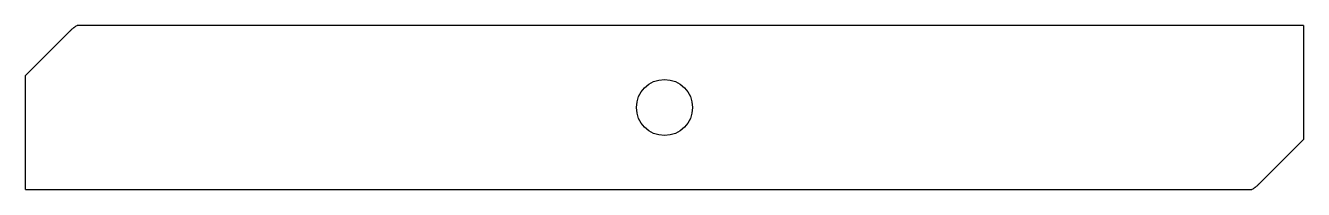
# Model space of a CAD drawing. Header units: millimetres. Extents: x -205 to 205, y -26 to 26.
import ezdxf

# ---------------------------------------------------------------- set-up
doc = ezdxf.new("R2010")
doc.units = ezdxf.units.MM

msp = doc.modelspace()

# ---------------------------------------------------------------- linework, layer by layer
at = {"color": 7, "linetype": 'Continuous', "lineweight": 25}
for p, q in [((204.89, 26.3), (-188.37, 26.3)), ((204.89, 26.3), (204.89, -10.3)), ((-191.69, 23.5), (-204.89, 10.3)), ((-204.89, -26.3), (-204.89, 10.3)), ((191.69, -23.5), (204.89, -10.3)), ((-204.89, -26.3), (188.37, -26.3))]:
    msp.add_line(p, q, dxfattribs=at)
msp.add_circle((0, 0), 9, dxfattribs=at)
for points in [[(-191.69, 23.5), (-191.34, 23.85), (-191.04, 24.15), (-190.65, 24.53), (-190.53, 24.64), (-190.36, 24.79), (-190.31, 24.84), (-190.24, 24.91), (-190.21, 24.93), (-190.18, 24.96), (-190.17, 24.97), (-190.14, 24.99), (-190.14, 25), (-189.97, 25.15), (-189.83, 25.27), (-189.62, 25.44), (-189.55, 25.5), (-189.41, 25.61), (-189.35, 25.65), (-189, 25.92), (-188.7, 26.11), (-188.37, 26.3)], [(191.69, -23.5), (191.34, -23.85), (191.04, -24.15), (190.65, -24.53), (190.53, -24.64), (190.36, -24.79), (190.31, -24.84), (190.24, -24.91), (190.21, -24.93), (190.18, -24.96), (190.17, -24.97), (190.14, -24.99), (190.14, -25), (189.97, -25.15), (189.83, -25.27), (189.62, -25.44), (189.55, -25.5), (189.41, -25.61), (189.35, -25.65), (189, -25.92), (188.7, -26.11), (188.37, -26.3)]]:
    msp.add_open_spline(points, degree=3, knots=[0, 0, 0, 0, 0.25, 0.25, 0.375, 0.375, 0.4375, 0.4375, 0.46875, 0.46875, 0.484375, 0.484375, 0.5, 0.5, 0.625, 0.625, 0.6875, 0.6875, 0.75, 0.75, 1, 1, 1, 1], dxfattribs=at)

doc.saveas('drawing.dxf')
